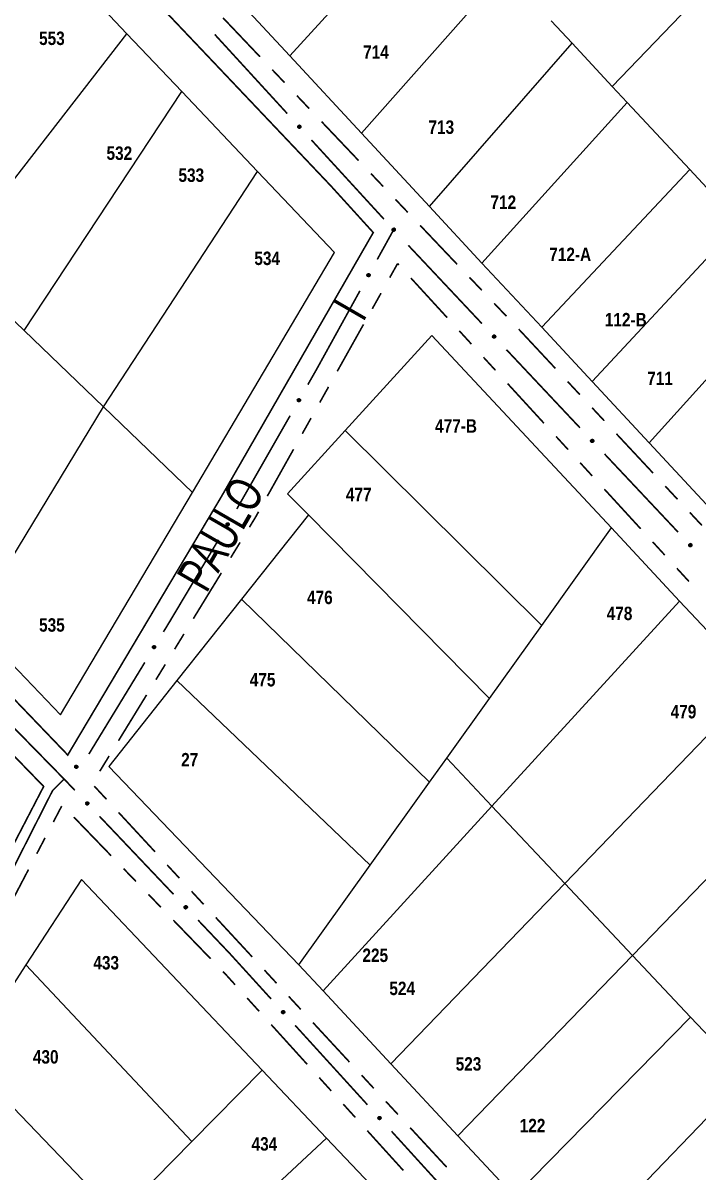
# Model space of a CAD drawing. Extents: x 201549 to 203722, y 4857623 to 4859778.
# Drawn here: x 202682.2 to 202757.6, y 4858808.8 to 4858937.2 of the extents above; entities that cross this region are included whole.
import ezdxf
from ezdxf.enums import TextEntityAlignment as Align

# ---------------------------------------------------------------- set-up
doc = ezdxf.new("R2010")
doc.units = 0
doc.header["$LTSCALE"] = 1.5
doc.header["$MEASUREMENT"] = 0
for name, color, linetype in [('CD-MALHA-LOTES', 40, 'CONTINUOUS'), ('RU-QUADRAS', 6, 'CONTINUOUS'), ('SV-EIXO-RUA-N-PAV', 6, 'CONTINUOUS'), ('SV-RUA-NAO-PAV-S-GUIA-C-GUIA', 7, 'CONTINUOUS'), ('SV-TXT-RUA-N-PAV-S-GUIA-C-GUIA', 7, 'CONTINUOUS'), ('Th_NmrPort', 1, 'CONTINUOUS')]:
    doc.layers.add(name, color=color, linetype=linetype)
doc.styles.add('ARIAL', font='ARIAL.TTF')
doc.styles.get("Standard").update_dxf_attribs({"font": 'swisscbo.ttf'})

msp = doc.modelspace()

# ---------------------------------------------------------------- linework, layer by layer
at = {"layer": 'CD-MALHA-LOTES', "linetype": 'Continuous'}
for p, q in [((202711.99, 4858933.58), (202728.22, 4858951.44)), ((202764.71, 4858947.52), (202748.02, 4858930.16)), ((202693.78, 4858936.05), (202684.8, 4858945.51)), ((202700.7, 4858945.75), (202711.99, 4858933.58)), ((202719.99, 4858924.94), (202736.03, 4858943.04)), ((202743.52, 4858934.99), (202741.2, 4858937.48)), ((202674.14, 4858910.71), (202693.78, 4858936.05)), ((202699.92, 4858929.58), (202693.78, 4858936.05)), ((202727.6, 4858916.75), (202743.52, 4858934.99)), ((202748.02, 4858930.16), (202743.52, 4858934.99)), ((202711.99, 4858933.58), (202719.99, 4858924.94)), ((202682.28, 4858902.88), (202699.92, 4858929.58)), ((202708.39, 4858920.66), (202699.92, 4858929.58)), ((202749.7, 4858928.36), (202748.02, 4858930.16)), ((202733.46, 4858910.42), (202749.7, 4858928.36)), ((202749.7, 4858928.36), (202756.68, 4858920.86)), ((202719.99, 4858924.94), (202727.6, 4858916.75)), ((202691.15, 4858894.34), (202708.39, 4858920.66)), ((202716.99, 4858911.59), (202708.39, 4858920.66)), ((202756.68, 4858920.86), (202740.14, 4858903.24)), ((202756.68, 4858920.86), (202762.23, 4858914.88)), ((202727.6, 4858916.75), (202733.46, 4858910.42)), ((202745.76, 4858897.18), (202762.23, 4858914.88)), ((202701.1, 4858884.77), (202716.99, 4858911.59)), ((202733.46, 4858910.42), (202740.14, 4858903.24)), ((202752.14, 4858890.31), (202768.35, 4858908.31)), ((202678.97, 4858906.06), (202682.28, 4858902.88)), ((202691.15, 4858894.34), (202682.28, 4858902.88)), ((202740.14, 4858903.24), (202745.76, 4858897.18)), ((202727.86, 4858902.33), (202718.17, 4858891.69)), ((202747.93, 4858880.81), (202727.86, 4858902.33)), ((202745.76, 4858897.18), (202752.14, 4858890.31)), ((202676.51, 4858870.21), (202691.15, 4858894.34)), ((202691.15, 4858894.34), (202701.1, 4858884.77)), ((202718.17, 4858891.69), (202711.74, 4858884.62)), ((202740.14, 4858869.92), (202718.17, 4858891.69)), ((202752.14, 4858890.31), (202760.56, 4858881.24)), ((202686.37, 4858859.92), (202701.1, 4858884.77)), ((202711.74, 4858884.62), (202714.06, 4858882.27)), ((202714.06, 4858882.27), (202706.58, 4858872.85)), ((202734.3, 4858861.76), (202714.06, 4858882.27)), ((202740.14, 4858869.92), (202747.93, 4858880.81)), ((202755.55, 4858872.64), (202747.93, 4858880.81)), ((202706.58, 4858872.85), (202699.36, 4858863.75)), ((202727.61, 4858852.41), (202706.58, 4858872.85)), ((202755.55, 4858872.64), (202734.57, 4858849.71)), ((202764.19, 4858863.37), (202755.55, 4858872.64)), ((202676.51, 4858870.21), (202686.37, 4858859.92)), ((202734.3, 4858861.76), (202740.14, 4858869.92)), ((202699.36, 4858863.75), (202691.76, 4858854.16)), ((202699.36, 4858863.75), (202720.96, 4858843.12)), ((202742.71, 4858841.07), (202764.19, 4858863.37)), ((202729.52, 4858855.08), (202734.3, 4858861.76)), ((202727.61, 4858852.41), (202729.52, 4858855.08)), ((202734.57, 4858849.71), (202729.52, 4858855.08)), ((202750.28, 4858833.03), (202771.78, 4858855.23)), ((202691.76, 4858854.16), (202713, 4858831.99)), ((202720.96, 4858843.12), (202727.61, 4858852.41)), ((202715.7, 4858829.09), (202734.57, 4858849.71)), ((202742.71, 4858841.07), (202734.57, 4858849.71)), ((202713, 4858831.99), (202720.96, 4858843.12)), ((202688.71, 4858841.53), (202682.48, 4858831.97)), ((202708.9, 4858820.21), (202688.71, 4858841.53)), ((202723.29, 4858820.92), (202742.71, 4858841.07)), ((202742.71, 4858841.07), (202750.28, 4858833.03)), ((202730.77, 4858812.88), (202750.28, 4858833.03)), ((202750.28, 4858833.03), (202756.77, 4858826.14)), ((202682.48, 4858831.97), (202675.73, 4858821.6)), ((202701.03, 4858812.22), (202682.48, 4858831.97)), ((202713, 4858831.99), (202715.7, 4858829.09)), ((202715.7, 4858829.09), (202723.29, 4858820.92)), ((202737.09, 4858806.09), (202756.77, 4858826.14)), ((202756.77, 4858826.14), (202760.58, 4858822.1)), ((202701.03, 4858812.22), (202708.9, 4858820.21)), ((202716.1, 4858812.61), (202708.9, 4858820.21)), ((202723.29, 4858820.92), (202730.77, 4858812.88)), ((202763.03, 4858819.49), (202743.5, 4858799.19)), ((202680.22, 4858816.92), (202690.57, 4858806.12)), ((202699.29, 4858797), (202716.1, 4858812.61)), ((202723.96, 4858804.31), (202716.1, 4858812.61)), ((202730.77, 4858812.88), (202737.09, 4858806.09)), ((202692.75, 4858803.83), (202701.03, 4858812.22))]:
    msp.add_line(p, q, dxfattribs=at)
at = {"layer": 'RU-QUADRAS', "linetype": 'Continuous'}
for points in [[(202334.2, 4859336.31, 0.01, 0.01, 0), (202359.63, 4859380.78, 0.01, 0.01, 0), (202431.07, 4859305.95, 0.01, 0.01, 0), (202473.24, 4859258.37, 0.01, 0.01, 0), (202504.96, 4859225.34, 0.01, 0.01, 0), (202609.09, 4859113.89, 0.01, 0.01, 0), (202649.91, 4859068.53, 0.01, 0.01, 0), (202690.97, 4859026.08, 0.01, 0.01, 0), (202707.86, 4859007.86, 0.01, 0.01, 0), (202732.76, 4858982.37, 0.01, 0.01, 0), (202786.51, 4858923.72, 0.01, 0.01, 0), (202817.55, 4858891.17, 0.01, 0.01, 0), (202785.28, 4858854.63, 0.01, 0.01, 0), (202645.57, 4859005.19, 0.01, 0.01, 0), (202637.52, 4859012.98, 0.01, 0.01, 0), (202489.97, 4859168.83, 0.01, 0.01, 0), (202473.82, 4859188.57, 0.01, 0.01, 0.0163932161), (202447.13, 4859214.72, 0.01, 0.01, -0.0030039758)], [(202718.28, 4859017.22, 0.01, 0.01, 0), (202743.63, 4859059.05, 0.01, 0.01, 0.0030454992), (202851.47, 4858949.21, 0.01, 0.01, 0), (202825.34, 4858903.2, 0.01, 0.01, -0.0038905719)], [(202640.6, 4858907.69, 0.01, 0.01, 0), (202669.91, 4858961.2, 0.01, 0.01, 0), (202716.99, 4858911.59, 0.01, 0.01, 0), (202686.37, 4858859.92, 0.01, 0.01, 0)], [(202691.76, 4858854.16, 0.01, 0.01, 0), (202714.06, 4858882.27, 0.01, 0.01, 0), (202711.74, 4858884.62, 0.01, 0.01, 0), (202727.86, 4858902.33, 0.01, 0.01, 0), (202838.39, 4858783.5, 0.01, 0.01, 0), (202894.7, 4858723.5, 0.01, 0.01, 0), (202921.51, 4858692.53, 0.01, 0.01, 0), (202903.46, 4858666.12, 0.01, 0.01, 0), (202902.04, 4858667.88, 0.01, 0.01, 0), (202888.64, 4858647.32, 0.01, 0.01, 0), (202830.24, 4858705.67, 0.01, 0.01, 0), (202713, 4858831.99, 0.01, 0.01, 0)], [(202661.4, 4858799.58, 0.01, 0.01, 0), (202688.71, 4858841.53, 0.01, 0.01, 0), (202804.15, 4858719.63, 0.01, 0.01, 0), (202884.93, 4858635.86, 0.01, 0.01, 0), (202855.53, 4858589.33, 0.01, 0.01, 0.002334857)]]:
    msp.add_lwpolyline(points, format="xyseb", close=True, dxfattribs=at)
at = {"layer": 'SV-EIXO-RUA-N-PAV', "const_width": 0.18}
for points in [[(202711.695794, 4858927.123162), (202703.590844, 4858935.972444)], [(202722.502393, 4858915.32412), (202714.397443, 4858924.173402)], [(202723.203849, 4858913.444534), (202723.58744, 4858914.139425)], [(202721.754031, 4858910.818124), (202723.203849, 4858913.444534)], [(202733.448346, 4858903.654412), (202725.227216, 4858912.395866)], [(202714.973443, 4858898.534795), (202719.820939, 4858907.316245)], [(202744.409852, 4858891.999139), (202736.188723, 4858900.740594)], [(202714.492465, 4858897.693083), (202714.973443, 4858898.534795)], [(202713.996326, 4858896.82484), (202714.492465, 4858897.693083)], [(202706.058103, 4858882.93295), (202712.011771, 4858893.351867)], [(202755.371359, 4858880.343867), (202747.150229, 4858889.085321)], [(202698.525318, 4858870.284198), (202704.014314, 4858879.494547)], [(202698.380477, 4858870.04682), (202698.525318, 4858870.284198)], [(202697.859613, 4858869.19318), (202698.380477, 4858870.04682)], [(202689.525778, 4858855.534952), (202695.776154, 4858865.778623)], [(202679.589813, 4858860.069329), (202686.582754, 4858852.920989)], [(202685.467265, 4858851.450467), (202686.711886, 4858852.695089)], [(202686.582754, 4858852.920989), (202686.906481, 4858852.590068)], [(202686.906481, 4858852.590068), (202687.964764, 4858851.475344)], [(202680.839218, 4858842.316164), (202685.358866, 4858851.236522)], [(202685.358866, 4858851.236522), (202685.467265, 4858851.450467)], [(202690.718796, 4858848.574429), (202698.980894, 4858839.871686)], [(202701.734927, 4858836.970772), (202705.177468, 4858833.344629)], [(202705.177468, 4858833.344629), (202705.314624, 4858833.200158)], [(202705.314624, 4858833.200158), (202709.891587, 4858828.17003)], [(202712.583604, 4858825.211476), (202720.659657, 4858816.335814)], [(202723.351675, 4858813.37726), (202730.081719, 4858805.980875)]]:
    msp.add_lwpolyline(points, dxfattribs=at)
at = {"layer": 'SV-EIXO-RUA-N-PAV'}
for points in [[(202713.062484, 4858925.467976), (202713.013597, 4858925.469429), (202712.971879, 4858925.480674), (202712.939783, 4858925.500068), (202712.915889, 4858925.524602), (202712.894271, 4858925.552454), (202712.878672, 4858925.585343), (202712.869444, 4858925.625681), (202712.870557, 4858925.674732), (202712.884885, 4858925.716712), (202712.902215, 4858925.749196), (202712.926363, 4858925.775583), (202712.953771, 4858925.79613), (202712.988471, 4858925.811205), (202713.029441, 4858925.820157), (202713.078736, 4858925.817844), (202713.119561, 4858925.806539), (202713.150113, 4858925.786966), (202713.176488, 4858925.762521), (202713.198217, 4858925.733822), (202713.213343, 4858925.701449), (202713.222283, 4858925.660182), (202713.219356, 4858925.611558), (202713.208545, 4858925.570712), (202713.189405, 4858925.539893), (202713.164755, 4858925.514468), (202713.137084, 4858925.492447), (202713.104675, 4858925.475389), (202713.062484, 4858925.467976)], [(202723.603306, 4858913.95912), (202723.554419, 4858913.960572), (202723.512701, 4858913.971818), (202723.480604, 4858913.991212), (202723.456711, 4858914.015745), (202723.435093, 4858914.043597), (202723.419494, 4858914.076486), (202723.410266, 4858914.116825), (202723.411379, 4858914.165875), (202723.425707, 4858914.207855), (202723.443037, 4858914.240339), (202723.467185, 4858914.266727), (202723.494593, 4858914.287274), (202723.529293, 4858914.302348), (202723.570263, 4858914.311301), (202723.619558, 4858914.308988), (202723.660382, 4858914.297683), (202723.690935, 4858914.278109), (202723.71731, 4858914.253665), (202723.739039, 4858914.224966), (202723.754165, 4858914.192593), (202723.763105, 4858914.151325), (202723.760177, 4858914.102701), (202723.749367, 4858914.061855), (202723.730227, 4858914.031036), (202723.705577, 4858914.005612), (202723.677905, 4858913.98359), (202723.645497, 4858913.966532), (202723.603306, 4858913.95912)], [(202720.621676, 4858908.994596), (202720.607448, 4858909.041389), (202720.604788, 4858909.084514), (202720.612923, 4858909.121122), (202720.628546, 4858909.151597), (202720.648041, 4858909.180974), (202720.67423, 4858909.206256), (202720.709513, 4858909.227877), (202720.756353, 4858909.242479), (202720.80071, 4858909.2423), (202720.837026, 4858909.236245), (202720.869742, 4858909.221784), (202720.897963, 4858909.202368), (202720.923324, 4858909.174295), (202720.944886, 4858909.138326), (202720.958429, 4858909.090871), (202720.960747, 4858909.048574), (202720.951949, 4858909.013372), (202720.937202, 4858908.980574), (202720.91694, 4858908.950821), (202720.891089, 4858908.926152), (202720.854834, 4858908.904508), (202720.80782, 4858908.891761), (202720.76566, 4858908.888968), (202720.730343, 4858908.89727), (202720.698381, 4858908.912515), (202720.668678, 4858908.931709), (202720.642168, 4858908.956978), (202720.621676, 4858908.994596)], [(202734.83678, 4858902.017423), (202734.787879, 4858902.018229), (202734.746015, 4858902.028922), (202734.713665, 4858902.047891), (202734.68945, 4858902.072106), (202734.667466, 4858902.099671), (202734.651434, 4858902.132351), (202734.641673, 4858902.172564), (202734.642138, 4858902.221625), (202734.655911, 4858902.26379), (202734.672811, 4858902.2965), (202734.696607, 4858902.323205), (202734.723742, 4858902.344112), (202734.75824, 4858902.359643), (202734.799088, 4858902.369136), (202734.848409, 4858902.367475), (202734.88938, 4858902.35671), (202734.920188, 4858902.337541), (202734.946883, 4858902.313448), (202734.968989, 4858902.285038), (202734.984542, 4858902.252868), (202734.994026, 4858902.211722), (202734.991741, 4858902.163064), (202734.981471, 4858902.122078), (202734.96274, 4858902.091009), (202734.938428, 4858902.065261), (202734.91105, 4858902.042876), (202734.87887, 4858902.025392), (202734.83678, 4858902.017423)], [(202712.837186, 4858895.018219), (202712.82365, 4858895.065217), (202712.821627, 4858895.108378), (202712.830301, 4858895.144861), (202712.846372, 4858895.175102), (202712.866298, 4858895.204188), (202712.892858, 4858895.229081), (202712.928456, 4858895.250179), (202712.975506, 4858895.264088), (202713.019856, 4858895.263255), (202713.056079, 4858895.256665), (202713.088577, 4858895.241722), (202713.116509, 4858895.221892), (202713.141453, 4858895.193448), (202713.162482, 4858895.157164), (202713.175324, 4858895.109515), (202713.177017, 4858895.067188), (202713.1677, 4858895.03212), (202713.152471, 4858894.999543), (202713.131772, 4858894.970093), (202713.10556, 4858894.945808), (202713.06899, 4858894.924701), (202713.021792, 4858894.91265), (202712.979596, 4858894.910479), (202712.944406, 4858894.9193), (202712.912671, 4858894.935015), (202712.883255, 4858894.954646), (202712.857121, 4858894.980303), (202712.837186, 4858895.018219)], [(202745.798287, 4858890.36215), (202745.749385, 4858890.362957), (202745.707521, 4858890.37365), (202745.675172, 4858890.392618), (202745.650956, 4858890.416834), (202745.628973, 4858890.444398), (202745.61294, 4858890.477078), (202745.60318, 4858890.517291), (202745.603645, 4858890.566352), (202745.617417, 4858890.608518), (202745.634317, 4858890.641228), (202745.658114, 4858890.667932), (202745.685249, 4858890.688839), (202745.719746, 4858890.704371), (202745.760595, 4858890.713864), (202745.809916, 4858890.712202), (202745.850886, 4858890.701437), (202745.881694, 4858890.682269), (202745.90839, 4858890.658175), (202745.930496, 4858890.629765), (202745.946049, 4858890.597595), (202745.955533, 4858890.556449), (202745.953248, 4858890.507791), (202745.942978, 4858890.466806), (202745.924247, 4858890.435737), (202745.899935, 4858890.409989), (202745.872556, 4858890.387603), (202745.840376, 4858890.370119), (202745.798287, 4858890.36215)], [(202704.87008, 4858881.145518), (202704.857406, 4858881.192756), (202704.856173, 4858881.235946), (202704.865513, 4858881.272265), (202704.882134, 4858881.302207), (202704.902589, 4858881.330924), (202704.9296, 4858881.355326), (202704.965578, 4858881.375769), (202705.012875, 4858881.388816), (202705.057202, 4858881.387171), (202705.093298, 4858881.379919), (202705.125518, 4858881.364385), (202705.153082, 4858881.344046), (202705.177502, 4858881.315151), (202705.197863, 4858881.278488), (202705.209831, 4858881.230612), (202705.210749, 4858881.188261), (202705.200793, 4858881.153369), (202705.18497, 4858881.121077), (202705.163736, 4858881.09201), (202705.137084, 4858881.068209), (202705.100133, 4858881.047774), (202705.052723, 4858881.036589), (202705.010494, 4858881.035191), (202704.975471, 4858881.044654), (202704.94403, 4858881.060947), (202704.914978, 4858881.081113), (202704.889317, 4858881.107244), (202704.87008, 4858881.145518)], [(202756.759793, 4858878.706877), (202756.710891, 4858878.707684), (202756.669028, 4858878.718377), (202756.636678, 4858878.737346), (202756.612462, 4858878.761561), (202756.590479, 4858878.789125), (202756.574446, 4858878.821806), (202756.564686, 4858878.862019), (202756.565151, 4858878.91108), (202756.578924, 4858878.953245), (202756.595823, 4858878.985955), (202756.61962, 4858879.01266), (202756.646755, 4858879.033567), (202756.681252, 4858879.049098), (202756.722101, 4858879.058591), (202756.771422, 4858879.05693), (202756.812392, 4858879.046165), (202756.8432, 4858879.026996), (202756.869896, 4858879.002902), (202756.892002, 4858878.974493), (202756.907555, 4858878.942322), (202756.917039, 4858878.901177), (202756.914754, 4858878.852519), (202756.904484, 4858878.811533), (202756.885753, 4858878.780464), (202756.861441, 4858878.754716), (202756.834063, 4858878.732331), (202756.801882, 4858878.714847), (202756.759793, 4858878.706877)], [(202696.649076, 4858867.420588), (202696.636895, 4858867.467955), (202696.636112, 4858867.511156), (202696.64583, 4858867.547375), (202696.662763, 4858867.577142), (202696.683516, 4858867.605644), (202696.710779, 4858867.629764), (202696.746969, 4858867.649831), (202696.794399, 4858867.662384), (202696.838706, 4858867.660277), (202696.874725, 4858867.65265), (202696.906781, 4858867.63678), (202696.934132, 4858867.616156), (202696.958249, 4858867.587008), (202696.978228, 4858867.550135), (202696.989695, 4858867.502137), (202696.990172, 4858867.459779), (202696.979853, 4858867.424992), (202696.963695, 4858867.392866), (202696.942159, 4858867.364022), (202696.91526, 4858867.3405), (202696.878099, 4858867.320452), (202696.830575, 4858867.309761), (202696.788333, 4858867.308803), (202696.753411, 4858867.318631), (202696.722141, 4858867.335251), (202696.693301, 4858867.355718), (202696.667914, 4858867.382115), (202696.649076, 4858867.420588)], [(202687.946664, 4858854.085543), (202687.945971, 4858854.134447), (202687.955375, 4858854.176619), (202687.973343, 4858854.209535), (202687.996805, 4858854.234481), (202688.023682, 4858854.2573), (202688.055855, 4858854.274327), (202688.09575, 4858854.285315), (202688.144802, 4858854.286355), (202688.18737, 4858854.273881), (202688.220583, 4858854.257993), (202688.248004, 4858854.235026), (202688.269734, 4858854.208545), (202688.286315, 4858854.17454), (202688.297056, 4858854.134002), (202688.296908, 4858854.084653), (202688.287404, 4858854.043372), (202688.269189, 4858854.01199), (202688.245926, 4858853.984569), (202688.218207, 4858853.961602), (202688.186529, 4858853.94507), (202688.145693, 4858853.934329), (202688.096988, 4858853.935121), (202688.055707, 4858853.944129), (202688.024078, 4858853.961899), (202687.997597, 4858853.98541), (202687.974382, 4858854.012089), (202687.95592, 4858854.043718), (202687.946664, 4858854.085543)], [(202689.322688, 4858850.204879), (202689.371593, 4858850.204302), (202689.413507, 4858850.193806), (202689.445945, 4858850.17499), (202689.470274, 4858850.150888), (202689.492387, 4858850.123427), (202689.508573, 4858850.090823), (202689.518522, 4858850.050656), (202689.518287, 4858850.001594), (202689.504713, 4858849.959364), (202689.487967, 4858849.926575), (202689.464296, 4858849.899759), (202689.43726, 4858849.878724), (202689.402836, 4858849.863031), (202689.362032, 4858849.853347), (202689.312704, 4858849.854776), (202689.271683, 4858849.865348), (202689.240785, 4858849.884372), (202689.213977, 4858849.90834), (202689.191738, 4858849.936646), (202689.176034, 4858849.968743), (202689.166357, 4858850.009843), (202689.168413, 4858850.058512), (202689.17849, 4858850.099545), (202689.197075, 4858850.130702), (202689.221266, 4858850.156563), (202689.248539, 4858850.179077), (202689.280637, 4858850.196712), (202689.322688, 4858850.204879)], [(202700.338819, 4858838.601222), (202700.387724, 4858838.600645), (202700.429637, 4858838.590148), (202700.462076, 4858838.571332), (202700.486405, 4858838.54723), (202700.508517, 4858838.51977), (202700.524703, 4858838.487165), (202700.534652, 4858838.446998), (202700.534418, 4858838.397936), (202700.520843, 4858838.355706), (202700.504098, 4858838.322917), (202700.480426, 4858838.296101), (202700.45339, 4858838.275067), (202700.418966, 4858838.259374), (202700.378163, 4858838.249689), (202700.328834, 4858838.251119), (202700.287814, 4858838.261691), (202700.256916, 4858838.280715), (202700.230108, 4858838.304683), (202700.207868, 4858838.332988), (202700.192164, 4858838.365085), (202700.182487, 4858838.406186), (202700.184544, 4858838.454854), (202700.194621, 4858838.495887), (202700.213206, 4858838.527044), (202700.237397, 4858838.552906), (202700.26467, 4858838.57542), (202700.296767, 4858838.593055), (202700.338819, 4858838.601222)], [(202711.222318, 4858826.871109), (202711.2712, 4858826.869497), (202711.312882, 4858826.858116), (202711.344914, 4858826.838618), (202711.368728, 4858826.814007), (202711.390254, 4858826.786084), (202711.405747, 4858826.753144), (202711.414843, 4858826.712776), (202711.41357, 4858826.663729), (202711.399105, 4858826.621797), (202711.381669, 4858826.589369), (202711.357436, 4858826.56306), (202711.32996, 4858826.542603), (202711.295212, 4858826.527642), (202711.254212, 4858826.518823), (202711.204925, 4858826.521296), (202711.164138, 4858826.532734), (202711.13365, 4858826.552408), (202711.107355, 4858826.576938), (202711.085719, 4858826.605708), (202711.070698, 4858826.63813), (202711.061893, 4858826.679426), (202711.064979, 4858826.72804), (202711.075923, 4858826.768851), (202711.095163, 4858826.799607), (202711.119896, 4858826.824951), (202711.147639, 4858826.846883), (202711.180103, 4858826.863834), (202711.222318, 4858826.871109)], [(202721.990388, 4858815.036894), (202722.03927, 4858815.035282), (202722.080952, 4858815.023901), (202722.112984, 4858815.004402), (202722.136798, 4858814.979791), (202722.158325, 4858814.951868), (202722.173817, 4858814.918929), (202722.182913, 4858814.87856), (202722.18164, 4858814.829514), (202722.167175, 4858814.787581), (202722.149739, 4858814.755153), (202722.125506, 4858814.728844), (202722.09803, 4858814.708387), (202722.063282, 4858814.693426), (202722.022283, 4858814.684607), (202721.972995, 4858814.68708), (202721.932208, 4858814.698519), (202721.90172, 4858814.718192), (202721.875425, 4858814.742722), (202721.85379, 4858814.771492), (202721.838768, 4858814.803914), (202721.829963, 4858814.84521), (202721.833049, 4858814.893824), (202721.843993, 4858814.934635), (202721.863233, 4858814.965391), (202721.887966, 4858814.990735), (202721.915709, 4858815.012667), (202721.948173, 4858815.029619), (202721.990388, 4858815.036894)]]:
    msp.add_lwpolyline(points, close=True, dxfattribs=at)
for points in [[(202713.062484, 4858925.467976), (202712.869444, 4858925.625681)], [(202713.104675, 4858925.475389), (202712.870557, 4858925.674732)], [(202713.084338, 4858925.473517), (202712.873768, 4858925.648878)], [(202713.013597, 4858925.469429), (202712.878672, 4858925.585343)], [(202713.035887, 4858925.46985), (202712.879363, 4858925.600343)], [(202713.117789, 4858925.487501), (202712.880492, 4858925.692044)], [(202713.137084, 4858925.492447), (202712.884885, 4858925.716712)], [(202712.989788, 4858925.475737), (202712.893178, 4858925.563036)], [(202712.971879, 4858925.480674), (202712.894271, 4858925.552454)], [(202713.147553, 4858925.505511), (202712.895595, 4858925.728081)], [(202713.164755, 4858925.514468), (202712.902215, 4858925.749196)], [(202713.175644, 4858925.529388), (202712.917403, 4858925.762858)], [(202713.189405, 4858925.539893), (202712.926363, 4858925.775583)], [(202713.197198, 4858925.558381), (202712.942475, 4858925.78397)], [(202713.208545, 4858925.570712), (202712.953771, 4858925.79613)], [(202713.213223, 4858925.593412), (202712.975089, 4858925.800888)], [(202713.219356, 4858925.611558), (202712.988471, 4858925.811205)], [(202713.217098, 4858925.637668), (202713.011389, 4858925.813782)], [(202713.222283, 4858925.660182), (202713.029441, 4858925.820157)], [(202713.212339, 4858925.68327), (202713.059671, 4858925.813593)], [(202713.213343, 4858925.701449), (202713.078736, 4858925.817844)], [(202713.20238, 4858925.720407), (202713.103843, 4858925.807791)], [(202713.198217, 4858925.733822), (202713.119561, 4858925.806539)], [(202723.603306, 4858913.95912), (202723.410266, 4858914.116825)], [(202723.645497, 4858913.966532), (202723.411379, 4858914.165875)], [(202723.62516, 4858913.964661), (202723.41459, 4858914.140022)], [(202723.554419, 4858913.960572), (202723.419494, 4858914.076486)], [(202723.576709, 4858913.960993), (202723.420185, 4858914.091486)], [(202723.658611, 4858913.978645), (202723.421314, 4858914.183187)], [(202723.677905, 4858913.98359), (202723.425707, 4858914.207855)], [(202723.53061, 4858913.96688), (202723.434, 4858914.05418)], [(202723.512701, 4858913.971818), (202723.435093, 4858914.043597)], [(202723.688375, 4858913.996654), (202723.436417, 4858914.219224)], [(202723.705577, 4858914.005612), (202723.443037, 4858914.240339)], [(202723.716466, 4858914.020531), (202723.458225, 4858914.254001)], [(202723.730227, 4858914.031036), (202723.467185, 4858914.266727)], [(202723.73802, 4858914.049525), (202723.483297, 4858914.275113)], [(202723.749367, 4858914.061855), (202723.494593, 4858914.287274)], [(202723.754045, 4858914.084555), (202723.515911, 4858914.292032)], [(202723.760177, 4858914.102701), (202723.529293, 4858914.302348)], [(202723.75792, 4858914.128812), (202723.552211, 4858914.304925)], [(202723.763105, 4858914.151325), (202723.570263, 4858914.311301)], [(202723.753161, 4858914.174413), (202723.600493, 4858914.304737)], [(202723.754165, 4858914.192593), (202723.619558, 4858914.308988)], [(202723.743202, 4858914.21155), (202723.644664, 4858914.298934)], [(202723.739039, 4858914.224966), (202723.660382, 4858914.297683)], [(202720.604788, 4858909.084514), (202720.648041, 4858909.180974)], [(202720.605826, 4858909.065966), (202720.657721, 4858909.185388)], [(202720.607448, 4858909.041389), (202720.67423, 4858909.206256)], [(202720.614962, 4858909.020399), (202720.688666, 4858909.210388)], [(202720.621676, 4858908.994596), (202720.709513, 4858909.227877)], [(202720.633903, 4858908.975654), (202720.732877, 4858909.231183)], [(202720.642168, 4858908.956978), (202720.756353, 4858909.242479)], [(202720.657833, 4858908.948416), (202720.77593, 4858909.238589)], [(202720.668678, 4858908.931709), (202720.80071, 4858909.2423)], [(202720.684401, 4858908.925957), (202720.814903, 4858909.235779)], [(202720.698381, 4858908.912515), (202720.837026, 4858909.236245)], [(202720.715995, 4858908.906958), (202720.854822, 4858909.226212)], [(202720.730343, 4858908.89727), (202720.869742, 4858909.221784)], [(202720.750352, 4858908.895786), (202720.882833, 4858909.209191)], [(202720.76566, 4858908.888968), (202720.897963, 4858909.202368)], [(202720.788665, 4858908.891781), (202720.909276, 4858909.183684)], [(202720.80782, 4858908.891761), (202720.923324, 4858909.174295)], [(202720.831843, 4858908.902236), (202720.933082, 4858909.153398)], [(202720.854834, 4858908.904508), (202720.944886, 4858909.138326)], [(202720.87354, 4858908.921301), (202720.948315, 4858909.107582)], [(202720.891089, 4858908.926152), (202720.958429, 4858909.090871)], [(202720.905556, 4858908.942593), (202720.956916, 4858909.063869)], [(202720.91694, 4858908.950821), (202720.960747, 4858909.048574)], [(202734.83678, 4858902.017423), (202734.641673, 4858902.172564)], [(202734.87887, 4858902.025392), (202734.642138, 4858902.221625)], [(202734.858559, 4858902.023252), (202734.645691, 4858902.195816)], [(202734.787879, 4858902.018229), (202734.651434, 4858902.132351)], [(202734.891822, 4858902.037676), (202734.651844, 4858902.239066)], [(202734.810161, 4858902.018944), (202734.651927, 4858902.147359)], [(202734.91105, 4858902.042876), (202734.655911, 4858902.26379)], [(202734.763988, 4858902.024222), (202734.666233, 4858902.110238)], [(202734.921346, 4858902.056077), (202734.66647, 4858902.2753)], [(202734.746015, 4858902.028922), (202734.667466, 4858902.099671)], [(202734.938428, 4858902.065261), (202734.672811, 4858902.2965)], [(202734.949119, 4858902.080323), (202734.687817, 4858902.310362)], [(202734.96274, 4858902.091009), (202734.696607, 4858902.323205)], [(202734.970289, 4858902.109599), (202734.712608, 4858902.331804)], [(202734.981471, 4858902.122078), (202734.723742, 4858902.344112)], [(202734.985849, 4858902.144838), (202734.744995, 4858902.349151)], [(202734.991741, 4858902.163064), (202734.75824, 4858902.359643)], [(202734.989139, 4858902.189142), (202734.781122, 4858902.362523)], [(202734.994026, 4858902.211722), (202734.799088, 4858902.369136)], [(202734.983778, 4858902.234676), (202734.829402, 4858902.362972)], [(202734.984542, 4858902.252868), (202734.848409, 4858902.367475)], [(202734.97333, 4858902.271679), (202734.873646, 4858902.357754)], [(202734.968989, 4858902.285038), (202734.88938, 4858902.35671)], [(202712.821627, 4858895.108378), (202712.866298, 4858895.204188)], [(202712.822391, 4858895.089816), (202712.876043, 4858895.208459)], [(202712.82365, 4858895.065217), (202712.892858, 4858895.229081)], [(202712.830853, 4858895.044119), (202712.907354, 4858895.233)], [(202712.837186, 4858895.018219), (202712.928456, 4858895.250179)], [(202712.849132, 4858894.999099), (202712.951866, 4858895.25314)], [(202712.857121, 4858894.980303), (202712.975506, 4858895.264088)], [(202712.872658, 4858894.971511), (202712.995024, 4858895.25991)], [(202712.883255, 4858894.954646), (202713.019856, 4858895.263255)], [(202712.898891, 4858894.948663), (202713.033951, 4858895.256525)], [(202712.912671, 4858894.935015), (202713.056079, 4858895.256665)], [(202712.930202, 4858894.929199), (202713.073725, 4858895.24637)], [(202712.944406, 4858894.9193), (202713.088577, 4858895.241722)], [(202712.96439, 4858894.917521), (202713.101481, 4858895.228938)], [(202712.979596, 4858894.910479), (202713.116509, 4858895.221892)], [(202713.00264, 4858894.912952), (202713.127545, 4858895.203043)], [(202713.021792, 4858894.91265), (202713.141453, 4858895.193448)], [(202713.045968, 4858894.922768), (202713.150902, 4858895.172409)], [(202713.06899, 4858894.924701), (202713.162482, 4858895.157164)], [(202713.087941, 4858894.941216), (202713.165457, 4858895.126374)], [(202713.10556, 4858894.945808), (202713.175324, 4858895.109515)], [(202713.120268, 4858894.962034), (202713.173412, 4858895.082538)], [(202713.131772, 4858894.970093), (202713.177017, 4858895.067188)], [(202745.798287, 4858890.36215), (202745.60318, 4858890.517291)], [(202745.840376, 4858890.370119), (202745.603645, 4858890.566352)], [(202745.820065, 4858890.367979), (202745.607197, 4858890.540543)], [(202745.749385, 4858890.362957), (202745.61294, 4858890.477078)], [(202745.853329, 4858890.382404), (202745.61335, 4858890.583794)], [(202745.771667, 4858890.363672), (202745.613433, 4858890.492086)], [(202745.872556, 4858890.387603), (202745.617417, 4858890.608518)], [(202745.725494, 4858890.368949), (202745.62774, 4858890.454965)], [(202745.882853, 4858890.400804), (202745.627976, 4858890.620027)], [(202745.707521, 4858890.37365), (202745.628973, 4858890.444398)], [(202745.899935, 4858890.409989), (202745.634317, 4858890.641228)], [(202745.910625, 4858890.425051), (202745.649324, 4858890.655089)], [(202745.924247, 4858890.435737), (202745.658114, 4858890.667932)], [(202745.931795, 4858890.454326), (202745.674114, 4858890.676531)], [(202745.942978, 4858890.466806), (202745.685249, 4858890.688839)], [(202745.947356, 4858890.489566), (202745.706502, 4858890.693878)], [(202745.953248, 4858890.507791), (202745.719746, 4858890.704371)], [(202745.950645, 4858890.533869), (202745.742629, 4858890.70725)], [(202745.955533, 4858890.556449), (202745.760595, 4858890.713864)], [(202745.945285, 4858890.579404), (202745.790908, 4858890.7077)], [(202745.946049, 4858890.597595), (202745.809916, 4858890.712202)], [(202745.934836, 4858890.616406), (202745.835153, 4858890.702481)], [(202745.930496, 4858890.629765), (202745.850886, 4858890.701437)], [(202704.856173, 4858881.235946), (202704.902589, 4858881.330924)], [(202704.856597, 4858881.217374), (202704.91241, 4858881.335015)], [(202704.857406, 4858881.192756), (202704.9296, 4858881.355326)], [(202704.864222, 4858881.17153), (202704.944165, 4858881.358979)], [(202704.87008, 4858881.145518), (202704.965578, 4858881.375769)], [(202704.881674, 4858881.126183), (202704.989038, 4858881.378302)], [(202704.889317, 4858881.107244), (202705.012875, 4858881.388816)], [(202704.904691, 4858881.098169), (202705.032313, 4858881.384281)], [(202704.914978, 4858881.081113), (202705.057202, 4858881.387171)], [(202704.930502, 4858881.074845), (202705.071172, 4858881.380185)], [(202704.94403, 4858881.060947), (202705.093298, 4858881.379919)], [(202704.961451, 4858881.054812), (202705.110753, 4858881.369304)], [(202704.975471, 4858881.044654), (202705.125518, 4858881.364385)], [(202704.99542, 4858881.04251), (202705.138186, 4858881.351366)], [(202705.010494, 4858881.035191), (202705.153082, 4858881.344046)], [(202705.03358, 4858881.037241), (202705.163772, 4858881.324999)], [(202705.052723, 4858881.036589), (202705.177502, 4858881.315151)], [(202705.07708, 4858881.046263), (202705.186564, 4858881.293943)], [(202705.100133, 4858881.047774), (202705.197863, 4858881.278488)], [(202705.119384, 4858881.06394), (202705.200274, 4858881.247648)], [(202705.137084, 4858881.068209), (202705.209831, 4858881.230612)], [(202705.152086, 4858881.084163), (202705.207426, 4858881.203675)], [(202705.163736, 4858881.09201), (202705.210749, 4858881.188261)], [(202756.759793, 4858878.706877), (202756.564686, 4858878.862019)], [(202756.801882, 4858878.714847), (202756.565151, 4858878.91108)], [(202756.781572, 4858878.712706), (202756.568703, 4858878.885271)], [(202756.710891, 4858878.707684), (202756.574446, 4858878.821806)], [(202756.814835, 4858878.727131), (202756.574857, 4858878.928521)], [(202756.733174, 4858878.708399), (202756.57494, 4858878.836814)], [(202756.834063, 4858878.732331), (202756.578924, 4858878.953245)], [(202756.687, 4858878.713677), (202756.589246, 4858878.799693)], [(202756.844359, 4858878.745532), (202756.589483, 4858878.964755)], [(202756.669028, 4858878.718377), (202756.590479, 4858878.789125)], [(202756.861441, 4858878.754716), (202756.595823, 4858878.985955)], [(202756.872132, 4858878.769778), (202756.61083, 4858878.999816)], [(202756.885753, 4858878.780464), (202756.61962, 4858879.01266)], [(202756.893301, 4858878.799054), (202756.63562, 4858879.021258)], [(202756.904484, 4858878.811533), (202756.646755, 4858879.033567)], [(202756.908862, 4858878.834293), (202756.668008, 4858879.038606)], [(202756.914754, 4858878.852519), (202756.681252, 4858879.049098)], [(202756.912152, 4858878.878597), (202756.704135, 4858879.051977)], [(202756.917039, 4858878.901177), (202756.722101, 4858879.058591)], [(202756.906791, 4858878.924131), (202756.752415, 4858879.052427)], [(202756.907555, 4858878.942322), (202756.771422, 4858879.05693)], [(202756.896342, 4858878.961134), (202756.796659, 4858879.047209)], [(202756.892002, 4858878.974493), (202756.812392, 4858879.046165)], [(202696.636112, 4858867.511156), (202696.683516, 4858867.605644)], [(202696.636343, 4858867.49258), (202696.693379, 4858867.609633)], [(202696.636895, 4858867.467955), (202696.710779, 4858867.629764)], [(202696.643489, 4858867.446658), (202696.725382, 4858867.633265)], [(202696.649076, 4858867.420588), (202696.746969, 4858867.649831)], [(202696.660468, 4858867.401132), (202696.770454, 4858867.652119)], [(202696.667914, 4858867.382115), (202696.794399, 4858867.662384)], [(202696.683192, 4858867.372881), (202696.813789, 4858867.657647)], [(202696.693301, 4858867.355718), (202696.838706, 4858867.660277)], [(202696.708758, 4858867.349288), (202696.852602, 4858867.653146)], [(202696.722141, 4858867.335251), (202696.874725, 4858867.65265)], [(202696.739497, 4858867.328934), (202696.892068, 4858867.641853)], [(202696.753411, 4858867.318631), (202696.906781, 4858867.63678)], [(202696.773336, 4858867.316279), (202696.919313, 4858867.623631)], [(202696.788333, 4858867.308803), (202696.934132, 4858867.616156)], [(202696.811439, 4858867.310613), (202696.944622, 4858867.596998)], [(202696.830575, 4858867.309761), (202696.958249, 4858867.587008)], [(202696.855031, 4858867.319181), (202696.967089, 4858867.565706)], [(202696.878099, 4858867.320452), (202696.978228, 4858867.550135)], [(202696.897517, 4858867.336416), (202696.980317, 4858867.519272)], [(202696.91526, 4858867.3405), (202696.989695, 4858867.502137)], [(202696.930428, 4858867.356297), (202696.98701, 4858867.475226)], [(202696.942159, 4858867.364022), (202696.990172, 4858867.459779)], [(202687.945971, 4858854.134447), (202688.055855, 4858854.274327)], [(202687.946664, 4858854.085543), (202688.09575, 4858854.285315)], [(202687.947369, 4858854.112197), (202688.070871, 4858854.274294)], [(202687.951228, 4858854.15851), (202688.034206, 4858854.258856)], [(202687.953158, 4858854.063954), (202688.119114, 4858854.282013)], [(202687.955375, 4858854.176619), (202688.023682, 4858854.2573)], [(202687.95592, 4858854.043718), (202688.144802, 4858854.286355)], [(202687.968596, 4858854.031148), (202688.162533, 4858854.277188)], [(202687.974382, 4858854.012089), (202688.18737, 4858854.273881)], [(202687.987893, 4858854.002202), (202688.199198, 4858854.26368)], [(202687.997597, 4858853.98541), (202688.220583, 4858854.257993)], [(202688.012979, 4858853.975186), (202688.234898, 4858854.243418)], [(202688.024078, 4858853.961899), (202688.248004, 4858854.235026)], [(202688.04289, 4858853.954924), (202688.25709, 4858854.219297)], [(202688.055707, 4858853.944129), (202688.269734, 4858854.208545)], [(202688.07859, 4858853.940451), (202688.275422, 4858854.187456)], [(202688.096988, 4858853.935121), (202688.286315, 4858854.17454)], [(202688.122974, 4858853.938522), (202688.289895, 4858854.151756)], [(202688.145693, 4858853.934329), (202688.297056, 4858854.134002)], [(202688.168322, 4858853.945276), (202688.291825, 4858854.103513)], [(202688.186529, 4858853.94507), (202688.296908, 4858854.084653)], [(202688.204987, 4858853.956854), (202688.287965, 4858854.059129)], [(202688.218207, 4858853.961602), (202688.287404, 4858854.043372)], [(202689.166357, 4858850.009843), (202689.362032, 4858849.853347)], [(202689.168413, 4858850.058512), (202689.402836, 4858849.863031)], [(202689.171138, 4858850.032446), (202689.379967, 4858849.860044)], [(202689.17422, 4858850.076765), (202689.41603, 4858849.873586)], [(202689.176034, 4858849.968743), (202689.312704, 4858849.854776)], [(202689.176712, 4858849.986937), (202689.33169, 4858849.859368)], [(202689.17849, 4858850.099545), (202689.43726, 4858849.878724)], [(202689.187335, 4858849.949984), (202689.287421, 4858849.864379)], [(202689.189615, 4858850.112077), (202689.448336, 4858849.891085)], [(202689.191738, 4858849.936646), (202689.271683, 4858849.865348)], [(202689.197075, 4858850.130702), (202689.464296, 4858849.899759)], [(202689.210646, 4858850.141451), (202689.473026, 4858849.912643)], [(202689.221266, 4858850.156563), (202689.487967, 4858849.926575)], [(202689.238305, 4858850.165828), (202689.494208, 4858849.947805)], [(202689.248539, 4858850.179077), (202689.504713, 4858849.959364)], [(202689.267742, 4858850.184367), (202689.508664, 4858849.984106)], [(202689.280637, 4858850.196712), (202689.518287, 4858850.001594)], [(202689.300937, 4858850.198948), (202689.514614, 4858850.027385)], [(202689.322688, 4858850.204879), (202689.518522, 4858850.050656)], [(202689.349314, 4858850.203482), (202689.50815, 4858850.075813)], [(202689.371593, 4858850.204302), (202689.508573, 4858850.090823)], [(202689.395512, 4858850.198422), (202689.493669, 4858850.112866)], [(202689.413507, 4858850.193806), (202689.492387, 4858850.123427)], [(202700.182487, 4858838.406186), (202700.378163, 4858838.249689)], [(202700.184544, 4858838.454854), (202700.418966, 4858838.259374)], [(202700.187269, 4858838.428789), (202700.396097, 4858838.256387)], [(202700.19035, 4858838.473107), (202700.432161, 4858838.269928)], [(202700.192164, 4858838.365085), (202700.328834, 4858838.251119)], [(202700.192843, 4858838.38328), (202700.34782, 4858838.25571)], [(202700.194621, 4858838.495887), (202700.45339, 4858838.275067)], [(202700.203465, 4858838.346327), (202700.303552, 4858838.260721)], [(202700.205745, 4858838.508419), (202700.464467, 4858838.287427)], [(202700.207868, 4858838.332988), (202700.287814, 4858838.261691)], [(202700.213206, 4858838.527044), (202700.480426, 4858838.296101)], [(202700.226777, 4858838.537794), (202700.489156, 4858838.308985)], [(202700.237397, 4858838.552906), (202700.504098, 4858838.322917)], [(202700.254435, 4858838.56217), (202700.510339, 4858838.344147)], [(202700.26467, 4858838.57542), (202700.520843, 4858838.355706)], [(202700.283873, 4858838.58071), (202700.524794, 4858838.380449)], [(202700.296767, 4858838.593055), (202700.534418, 4858838.397936)], [(202700.317068, 4858838.59529), (202700.530744, 4858838.423728)], [(202700.338819, 4858838.601222), (202700.534652, 4858838.446998)], [(202700.365445, 4858838.599825), (202700.524281, 4858838.472155)], [(202700.387724, 4858838.600645), (202700.524703, 4858838.487165)], [(202700.411643, 4858838.594764), (202700.5098, 4858838.509208)], [(202700.429637, 4858838.590148), (202700.508517, 4858838.51977)], [(202711.061893, 4858826.679426), (202711.254212, 4858826.518823)], [(202711.064979, 4858826.72804), (202711.295212, 4858826.527642)], [(202711.067152, 4858826.701923), (202711.272285, 4858826.52514)], [(202711.070698, 4858826.63813), (202711.204925, 4858826.521296)], [(202711.071171, 4858826.746166), (202711.308627, 4858826.537914)], [(202711.071762, 4858826.656306), (202711.224004, 4858826.525485)], [(202711.075923, 4858826.768851), (202711.32996, 4858826.542603)], [(202711.0816, 4858826.619137), (202711.179852, 4858826.531432)], [(202711.085719, 4858826.605708), (202711.164138, 4858826.532734)], [(202711.08731, 4858826.781144), (202711.341296, 4858826.554726)], [(202711.095163, 4858826.799607), (202711.357436, 4858826.56306)], [(202711.108959, 4858826.810067), (202711.366436, 4858826.575757)], [(202711.119896, 4858826.824951), (202711.381669, 4858826.589369)], [(202711.137127, 4858826.833853), (202711.388358, 4858826.610462)], [(202711.147639, 4858826.846883), (202711.399105, 4858826.621797)], [(202711.16695, 4858826.851765), (202711.403579, 4858826.64645)], [(202711.180103, 4858826.863834), (202711.41357, 4858826.663729)], [(202711.200446, 4858826.86564), (202711.410443, 4858826.689593)], [(202711.222318, 4858826.871109), (202711.414843, 4858826.712776)], [(202711.248908, 4858826.869149), (202711.405006, 4858826.738147)], [(202711.2712, 4858826.869497), (202711.405747, 4858826.753144)], [(202711.294989, 4858826.863112), (202711.391313, 4858826.775498)], [(202711.312882, 4858826.858116), (202711.390254, 4858826.786084)], [(202721.829963, 4858814.84521), (202722.022283, 4858814.684607)], [(202721.833049, 4858814.893824), (202722.063282, 4858814.693426)], [(202721.835222, 4858814.867707), (202722.040355, 4858814.690924)], [(202721.838768, 4858814.803914), (202721.972995, 4858814.68708)], [(202721.839241, 4858814.91195), (202722.076697, 4858814.703699)], [(202721.839832, 4858814.82209), (202721.992075, 4858814.691269)], [(202721.843993, 4858814.934635), (202722.09803, 4858814.708387)], [(202721.84967, 4858814.784921), (202721.947922, 4858814.697216)], [(202721.85379, 4858814.771492), (202721.932208, 4858814.698519)], [(202721.85538, 4858814.946929), (202722.109366, 4858814.72051)], [(202721.863233, 4858814.965391), (202722.125506, 4858814.728844)], [(202721.877029, 4858814.975851), (202722.134507, 4858814.741541)], [(202721.887966, 4858814.990735), (202722.149739, 4858814.755153)], [(202721.905197, 4858814.999637), (202722.156428, 4858814.776247)], [(202721.915709, 4858815.012667), (202722.167175, 4858814.787581)], [(202721.93502, 4858815.017549), (202722.171649, 4858814.812234)], [(202721.948173, 4858815.029619), (202722.18164, 4858814.829514)], [(202721.968516, 4858815.031424), (202722.178514, 4858814.855377)], [(202721.990388, 4858815.036894), (202722.182913, 4858814.87856)], [(202722.016979, 4858815.034934), (202722.173076, 4858814.903931)], [(202722.03927, 4858815.035282), (202722.173817, 4858814.918929)], [(202722.063059, 4858815.028896), (202722.159383, 4858814.941282)], [(202722.080952, 4858815.023901), (202722.158325, 4858814.951868)]]:
    msp.add_lwpolyline(points, dxfattribs=at)
at = {"layer": 'SV-RUA-NAO-PAV-S-GUIA-C-GUIA', "const_width": 0.18}
for points in [[(202635.824742, 4858909.494845), (202668.515742, 4858969.702873), (202716.616595, 4858918.992492), (202721.309278, 4858913.824742), (202704.292605, 4858884.234294), (202687.164948, 4858855.43299), (202678.254697, 4858864.717152)], [(202656.979381, 4858798.927835), (202659.399873, 4858804.015449), (202663.949558, 4858812.394511), (202674.478502, 4858832.662823), (202684.473372, 4858851.915637), (202644.501322, 4858893.160584), (202632.971621, 4858905.693485), (202606.381443, 4858853.979381), (202644.226494, 4858812.41226)]]:
    msp.add_lwpolyline(points, close=True, dxfattribs=at)
for points in [[(202704.512851, 4858937.825822), (202708.644904, 4858933.475404)], [(202710.022255, 4858932.025264), (202711.399606, 4858930.575125)], [(202712.776957, 4858929.124985), (202714.154308, 4858927.674846)], [(202715.531659, 4858926.224707), (202719.663712, 4858921.874288)], [(202721.041063, 4858920.424149), (202722.418414, 4858918.97401)], [(202723.795765, 4858917.52387), (202725.173116, 4858916.073731)], [(202726.550467, 4858914.623592), (202730.68252, 4858910.273173)], [(202724.030928, 4858910.360825), (202723.151206, 4858908.79037)], [(202724.165999, 4858910.213415), (202724.030928, 4858910.360825)], [(202729.57061, 4858904.315096), (202725.517151, 4858908.738836)], [(202732.059871, 4858908.823034), (202733.437222, 4858907.372895)], [(202722.173774, 4858907.045484), (202721.196342, 4858905.300599)], [(202734.814573, 4858905.922755), (202736.191924, 4858904.472616)], [(202720.218909, 4858903.555713), (202717.286612, 4858898.321056)], [(202732.272916, 4858901.365936), (202730.921763, 4858902.840516)], [(202737.569275, 4858903.022476), (202737.722533, 4858902.86112)], [(202737.722533, 4858902.86112), (202741.664344, 4858898.637239)], [(202734.975222, 4858898.416776), (202733.624069, 4858899.891356)], [(202743.028892, 4858897.175046), (202744.39344, 4858895.712853)], [(202716.30918, 4858896.576171), (202715.331747, 4858894.831285)], [(202740.379833, 4858892.518457), (202736.326375, 4858896.942196)], [(202745.757989, 4858894.25066), (202747.122537, 4858892.788467)], [(202714.354315, 4858893.086399), (202713.376882, 4858891.341514)], [(202743.082139, 4858889.569297), (202741.730986, 4858891.043877)], [(202748.487085, 4858891.326274), (202752.580729, 4858886.939695)], [(202712.39945, 4858889.596628), (202709.467153, 4858884.361971)], [(202745.784445, 4858886.620137), (202744.433292, 4858888.094717)], [(202751.189056, 4858880.721817), (202747.135598, 4858885.145557)], [(202753.945278, 4858885.477502), (202755.309826, 4858884.015309)], [(202708.12304, 4858881.962498), (202707.46986, 4858880.897076)], [(202708.48972, 4858882.617085), (202708.12304, 4858881.962498)], [(202756.674374, 4858882.553116), (202758.038922, 4858881.090923)], [(202706.424526, 4858879.192002), (202705.379193, 4858877.486928)], [(202753.891362, 4858877.772658), (202752.540209, 4858879.247238)], [(202704.33386, 4858875.781853), (202701.19786, 4858870.666631)], [(202756.593668, 4858874.823498), (202755.242515, 4858876.298078)], [(202700.152527, 4858868.961556), (202699.107193, 4858867.256482)], [(202698.06186, 4858865.551408), (202697.016527, 4858863.846333)], [(202695.971193, 4858862.141259), (202692.835193, 4858857.026036)], [(202691.78986, 4858855.320962), (202690.744527, 4858853.615888)], [(202690.13004, 4858851.953251), (202691.487949, 4858850.48489)], [(202686.487463, 4858849.722415), (202685.560326, 4858847.950293)], [(202692.015385, 4858844.171807), (202687.847411, 4858848.487822)], [(202692.845858, 4858849.016529), (202696.919585, 4858844.611447)], [(202684.633189, 4858846.17817), (202683.706052, 4858844.406048)], [(202682.778915, 4858842.633926), (202679.997505, 4858837.317559)], [(202694.794035, 4858841.294464), (202693.40471, 4858842.733136)], [(202698.277494, 4858843.143086), (202699.635402, 4858841.674725)], [(202697.572685, 4858838.41712), (202696.18336, 4858839.855792)], [(202700.993311, 4858840.206365), (202702.35122, 4858838.738004)], [(202703.129985, 4858832.662434), (202698.96201, 4858836.978449)], [(202703.709129, 4858837.269643), (202707.782856, 4858832.86456)], [(202704.79603, 4858830.937213), (202704.51931, 4858831.223762)], [(202705.199942, 4858830.491303), (202704.79603, 4858830.937213)], [(202705.871284, 4858829.750156), (202705.199942, 4858830.491303)], [(202709.140765, 4858831.3962), (202710.498674, 4858829.927839)], [(202708.556652, 4858826.785565), (202707.213968, 4858828.26786)], [(202711.856582, 4858828.459478), (202713.214491, 4858826.991117)], [(202713.927389, 4858820.856384), (202709.899336, 4858825.30327)], [(202714.5724, 4858825.522756), (202718.646127, 4858821.117674)], [(202716.612757, 4858817.891794), (202715.270073, 4858819.374089)], [(202720.004036, 4858819.649313), (202721.361945, 4858818.180952)], [(202719.298126, 4858814.927203), (202717.955442, 4858816.409499)], [(202722.719853, 4858816.712592), (202724.077762, 4858815.244231)], [(202725.435671, 4858813.77587), (202729.509398, 4858809.370788)], [(202724.668863, 4858808.998022), (202720.64081, 4858813.444908)]]:
    msp.add_lwpolyline(points, dxfattribs=at)

# ---------------------------------------------------------------- texts
at = {"layer": 'SV-TXT-RUA-N-PAV-S-GUIA-C-GUIA', "style": 'ARIAL', "width": 0.7}
msp.add_text('PAULO                    I', height=4, rotation=60, dxfattribs=at).set_placement((202702.673284, 4858873.419362))
at = {"layer": 'Th_NmrPort', "color": 1}
for s, p in [('553', (202683.958554, 4858935.537271)), ('714', (202720.178554, 4858933.997271)), ('713', (202727.478554, 4858925.607271)), ('532', (202691.498554, 4858922.697271)), ('533', (202699.538554, 4858920.237271)), ('712', (202734.408554, 4858917.217271)), ('534', (202708.018554, 4858910.947271)), ('712-A', (202740.978554, 4858911.387271)), ('112-B', (202747.188554, 4858904.087271)), ('711', (202751.928554, 4858897.527271)), ('477-B', (202728.218554, 4858892.207271)), ('477', (202718.248554, 4858884.547271)), ('476', (202713.908554, 4858873.047271)), ('478', (202747.398554, 4858871.257271)), ('535', (202683.958554, 4858869.967271)), ('475', (202707.508554, 4858863.847271)), ('479', (202754.548554, 4858860.277271)), ('27', (202699.838554, 4858854.907271)), ('225', (202720.098554, 4858833.047271)), ('433', (202690.028554, 4858832.217271)), ('524', (202723.108554, 4858829.347271)), ('430', (202683.268554, 4858821.697271)), ('523', (202730.518554, 4858820.907271)), ('122', (202737.678554, 4858814.017271)), ('434', (202707.708554, 4858811.967271))]:
    msp.add_text(s, height=1.5, dxfattribs=at).set_placement(p, align=Align.MIDDLE_LEFT)

doc.saveas('drawing.dxf')
